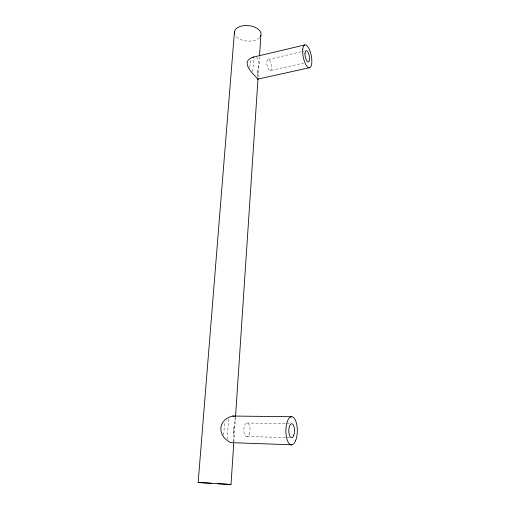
<?xml version="1.0" encoding="UTF-8"?>
<svg xmlns="http://www.w3.org/2000/svg" width="510" height="510" viewBox="0 0 510 510"><rect width="100%" height="100%" fill="white"/><g stroke="black" fill="none" stroke-linecap="round" stroke-linejoin="round"><path stroke-width="0.38" stroke-dasharray="2.55 1.91" d="M233.708 441.94C233.115 433.876 234.345 425.722 235.199 417.76M257.671 71.661L257.352 76.43C256.211 70.399 262.433 62.156 256.377 57.483M233.854 441.743L235.48 417.276M258.105 77.233L259.488 56.406M227.218 439.384L228.627 419.029M252.756 71.7L253.712 57.904M249.817 67.447L250.372 59.88M223.673 434.928L224.623 421.955M233.873 427.17L233.357 429.031L233.427 433.838M268.292 59.466L304.049 51.147M270.255 70.584A5.667 2.238 78 0 0 270.727 62.22A5.667 2.238 78 0 0 266.787 62.258A5.667 2.238 78 0 0 270.255 70.584L303.616 63.081M246.815 422.988L285.97 423.644M286.754 423.657L289.106 423.695M247.114 436.534L289.552 437.637M259.482 37.676A13.368 7.777 5 0 1 245.501 40.896A13.368 7.777 5 0 1 234.536 33.781M249.237 434.169A6.815 3.124 -88.6 0 0 247.624 423.064A6.815 3.124 -88.6 0 0 243.952 432.072A6.815 3.124 -88.6 0 0 249.237 434.169"/><path stroke-width="0.76" d="M217.572 483.709L231.011 484.5L233.752 443.324M235.537 416.479L258.003 78.757L257.933 79.088L309.691 67.664M259.539 55.622L260.897 35.196M231.011 484.5L198.154 482.486L234.453 31.741M304.897 44.918L252.973 57.209C239.56 61.882 252.743 73.465 257.933 79.088M291.612 416.74L232.662 416.039C217.662 419.545 216.986 435.891 230.622 442.623L291.752 444.79M252.973 57.209L253.77 57.139M198.154 482.486L211.548 483.27M232.662 416.039L234.179 416.409M234.402 33.099A13.368 7.777 5 0 1 249.345 25.698A13.368 7.777 5 0 1 260.38 36.484M302.762 49.189A11.634 4.067 78.7 0 0 308.607 67.62A11.634 4.067 78.7 0 0 310.36 52.109A11.634 4.067 78.7 0 0 302.762 49.189M295.628 440.621A14.057 5.731 -89.6 0 0 293.091 417.161A14.057 5.731 -89.6 0 0 286.046 434.533A14.057 5.731 -89.6 0 0 295.628 440.621M293.824 435.259A7.025 2.862 -89.6 0 0 292.204 423.804A7.025 2.862 -89.6 0 0 288.947 433.098A7.025 2.862 -89.6 0 0 293.824 435.259M304.999 53.435A5.814 2.034 78.7 0 0 308.276 62.041A5.814 2.034 78.7 0 0 308.595 53.499A5.814 2.034 78.7 0 0 304.999 53.435"/></g></svg>
